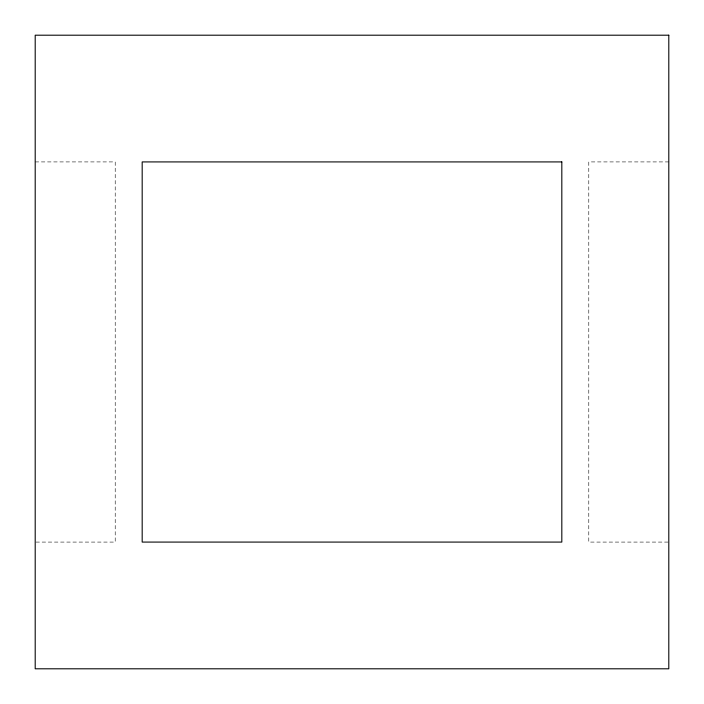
<?xml version="1.0" encoding="UTF-8"?>
<svg xmlns="http://www.w3.org/2000/svg" width="704" height="704" viewBox="0 0 704 704"><rect width="100%" height="100%" fill="white"/><g stroke="black" fill="none" stroke-linecap="round" stroke-linejoin="round"><path stroke-width="0.53" stroke-dasharray="3.52 2.64" d="M35.2 161.92L115.21 161.92L115.21 542.08L35.2 542.08M668.8 161.92L588.79 161.92L588.79 542.08L668.8 542.08"/><path stroke-width="1.06" d="M668.8 35.2L35.2 35.2L35.2 668.8L668.8 668.8L668.8 35.2M561.818 161.92L142.182 161.92L142.182 542.08L561.818 542.08L561.818 161.92"/></g></svg>
